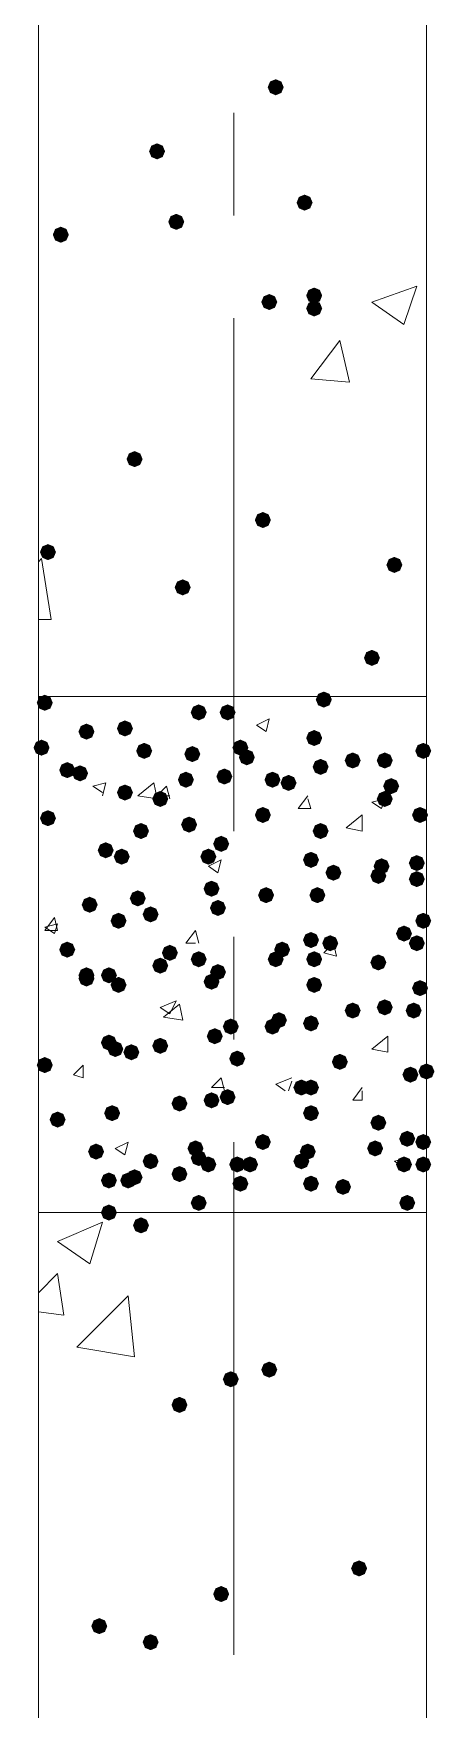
# Model space of a CAD drawing. Header units: millimetres. Extents: x 29 to 95071, y 20 to 67221.
# Drawn here: x 26098 to 26718, y 36589 to 39180 of the extents above; entities that cross this region are included whole.
import ezdxf

# ---------------------------------------------------------------- set-up
doc = ezdxf.new("R2010")
doc.units = ezdxf.units.MM

msp = doc.modelspace()

# ---------------------------------------------------------------- hatches: boundary and pattern name
h = msp.add_hatch(color=7)
h.dxf.hatch_style = 2
h.paths.add_polyline_path([(26472.3, 39084.7), (26463.5, 39088.4), (26459.9, 39097.1), (26463.5, 39105.9), (26472.3, 39109.5), (26481, 39105.9), (26484.6, 39097.1), (26481, 39088.4)])
h = msp.add_hatch(color=7)
h.dxf.hatch_style = 2
h.paths.add_polyline_path([(26288.9, 38985.6), (26280.1, 38989.3), (26276.5, 38998), (26280.1, 39006.8), (26288.9, 39010.4), (26297.6, 39006.8), (26301.3, 38998), (26297.6, 38989.3)])
h = msp.add_hatch(color=7)
h.dxf.hatch_style = 2
h.paths.add_polyline_path([(26516.9, 38906.3), (26508.1, 38910), (26504.5, 38918.7), (26508.1, 38927.5), (26516.9, 38931.1), (26525.6, 38927.5), (26529.3, 38918.7), (26525.6, 38910)])
h = msp.add_hatch(color=7)
h.dxf.hatch_style = 2
h.paths.add_polyline_path([(26318.6, 38876.6), (26309.8, 38880.2), (26306.2, 38889), (26309.8, 38897.7), (26318.6, 38901.4), (26327.4, 38897.7), (26331, 38889), (26327.4, 38880.2)])
h = msp.add_hatch(color=7)
h.dxf.hatch_style = 2
h.paths.add_polyline_path([(26140.2, 38856.7), (26131.4, 38860.4), (26127.8, 38869.1), (26131.4, 38877.9), (26140.2, 38881.5), (26148.9, 38877.9), (26152.6, 38869.1), (26148.9, 38860.4)])
h = msp.add_hatch(color=7)
h.dxf.hatch_style = 2
h.paths.add_polyline_path([(26462.3, 38752.7), (26453.6, 38756.3), (26449.9, 38765), (26453.6, 38773.8), (26462.3, 38777.4), (26471.1, 38773.8), (26474.7, 38765), (26471.1, 38756.3)])
h = msp.add_hatch(color=7)
h.dxf.hatch_style = 2
h.paths.add_polyline_path([(26531.7, 38762.6), (26523, 38766.2), (26519.3, 38775), (26523, 38783.7), (26531.7, 38787.4), (26540.5, 38783.7), (26544.1, 38775), (26540.5, 38766.2)])
h = msp.add_hatch(color=7)
h.dxf.hatch_style = 2
h.paths.add_polyline_path([(26531.7, 38742.7), (26523, 38746.4), (26519.3, 38755.1), (26523, 38763.9), (26531.7, 38767.5), (26540.5, 38763.9), (26544.1, 38755.1), (26540.5, 38746.4)])
h = msp.add_hatch(color=7)
h.dxf.hatch_style = 2
h.paths.add_polyline_path([(26254.2, 38509.8), (26245.4, 38513.4), (26241.8, 38522.2), (26245.4, 38530.9), (26254.2, 38534.6), (26262.9, 38530.9), (26266.6, 38522.2), (26262.9, 38513.4)])
h = msp.add_hatch(color=7)
h.dxf.hatch_style = 2
h.paths.add_polyline_path([(26452.4, 38415.6), (26443.7, 38419.3), (26440, 38428), (26443.7, 38436.8), (26452.4, 38440.4), (26461.2, 38436.8), (26464.8, 38428), (26461.2, 38419.3)])
h = msp.add_hatch(color=7)
h.dxf.hatch_style = 2
h.paths.add_polyline_path([(26120.3, 38366), (26111.6, 38369.7), (26107.9, 38378.4), (26111.6, 38387.2), (26120.3, 38390.8), (26129.1, 38387.2), (26132.7, 38378.4), (26129.1, 38369.7)])
h = msp.add_hatch(color=7)
h.dxf.hatch_style = 2
h.paths.add_polyline_path([(26655.6, 38346.2), (26646.9, 38349.9), (26643.3, 38358.6), (26646.9, 38367.4), (26655.6, 38371), (26664.4, 38367.4), (26668, 38358.6), (26664.4, 38349.9)])
h = msp.add_hatch(color=7)
h.dxf.hatch_style = 2
h.paths.add_polyline_path([(26328.5, 38311.5), (26319.8, 38315.2), (26316.1, 38323.9), (26319.8, 38332.7), (26328.5, 38336.3), (26337.3, 38332.7), (26340.9, 38323.9), (26337.3, 38315.2)])
h = msp.add_hatch(color=7)
h.dxf.hatch_style = 2
h.paths.add_polyline_path([(26620.9, 38202.5), (26612.2, 38206.1), (26608.6, 38214.9), (26612.2, 38223.6), (26620.9, 38227.3), (26629.7, 38223.6), (26633.3, 38214.9), (26629.7, 38206.1)])
h = msp.add_hatch(color=7)
h.dxf.hatch_style = 2
h.paths.add_polyline_path([(26115.4, 38133.1), (26106.6, 38136.7), (26103, 38145.5), (26106.6, 38154.2), (26115.4, 38157.9), (26124.1, 38154.2), (26127.8, 38145.5), (26124.1, 38136.7)])
h = msp.add_hatch(color=7)
h.dxf.hatch_style = 2
h.paths.add_polyline_path([(26353.3, 38118.2), (26344.5, 38121.9), (26340.9, 38130.6), (26344.5, 38139.4), (26353.3, 38143), (26362, 38139.4), (26365.7, 38130.6), (26362, 38121.9)])
h = msp.add_hatch(color=7)
h.dxf.hatch_style = 2
h.paths.add_polyline_path([(26397.9, 38118.2), (26389.2, 38121.9), (26385.5, 38130.6), (26389.2, 38139.4), (26397.9, 38143), (26406.7, 38139.4), (26410.3, 38130.6), (26406.7, 38121.9)])
h = msp.add_hatch(color=7)
h.dxf.hatch_style = 2
h.paths.add_polyline_path([(26546.6, 38138), (26537.8, 38141.7), (26534.2, 38150.4), (26537.8, 38159.2), (26546.6, 38162.8), (26555.4, 38159.2), (26559, 38150.4), (26555.4, 38141.7)])
h = msp.add_hatch(color=7)
h.dxf.hatch_style = 2
h.paths.add_polyline_path([(26239.3, 38093.4), (26230.5, 38097.1), (26226.9, 38105.8), (26230.5, 38114.6), (26239.3, 38118.2), (26248, 38114.6), (26251.7, 38105.8), (26248, 38097.1)])
h = msp.add_hatch(color=7)
h.dxf.hatch_style = 2
h.paths.add_polyline_path([(26110.4, 38063.7), (26101.7, 38067.3), (26098, 38076.1), (26101.7, 38084.8), (26110.4, 38088.5), (26119.2, 38084.8), (26122.8, 38076.1), (26119.2, 38067.3)])
h = msp.add_hatch(color=7)
h.dxf.hatch_style = 2
h.paths.add_polyline_path([(26179.8, 38088.5), (26171.1, 38092.1), (26167.4, 38100.9), (26171.1, 38109.6), (26179.8, 38113.3), (26188.6, 38109.6), (26192.2, 38100.9), (26188.6, 38092.1)])
h = msp.add_hatch(color=7)
h.dxf.hatch_style = 2
h.paths.add_polyline_path([(26417.7, 38063.7), (26409, 38067.3), (26405.3, 38076.1), (26409, 38084.8), (26417.7, 38088.5), (26426.5, 38084.8), (26430.1, 38076.1), (26426.5, 38067.3)])
h = msp.add_hatch(color=7)
h.dxf.hatch_style = 2
h.paths.add_polyline_path([(26531.7, 38078.6), (26523, 38082.2), (26519.3, 38091), (26523, 38099.7), (26531.7, 38103.4), (26540.5, 38099.7), (26544.1, 38091), (26540.5, 38082.2)])
h = msp.add_hatch(color=7)
h.dxf.hatch_style = 2
h.paths.add_polyline_path([(26269, 38058.7), (26260.3, 38062.4), (26256.6, 38071.1), (26260.3, 38079.9), (26269, 38083.5), (26277.8, 38079.9), (26281.4, 38071.1), (26277.8, 38062.4)])
h = msp.add_hatch(color=7)
h.dxf.hatch_style = 2
h.paths.add_polyline_path([(26343.4, 38053.8), (26334.6, 38057.4), (26331, 38066.2), (26334.6, 38074.9), (26343.4, 38078.6), (26352.1, 38074.9), (26355.8, 38066.2), (26352.1, 38057.4)])
h = msp.add_hatch(color=7)
h.dxf.hatch_style = 2
h.paths.add_polyline_path([(26427.6, 38048.8), (26418.9, 38052.5), (26415.3, 38061.2), (26418.9, 38070), (26427.6, 38073.6), (26436.4, 38070), (26440, 38061.2), (26436.4, 38052.5)])
h = msp.add_hatch(color=7)
h.dxf.hatch_style = 2
h.paths.add_polyline_path([(26591.2, 38043.9), (26582.5, 38047.5), (26578.8, 38056.3), (26582.5, 38065), (26591.2, 38068.7), (26600, 38065), (26603.6, 38056.3), (26600, 38047.5)])
h = msp.add_hatch(color=7)
h.dxf.hatch_style = 2
h.paths.add_polyline_path([(26640.8, 38043.9), (26632, 38047.5), (26628.4, 38056.3), (26632, 38065), (26640.8, 38068.7), (26649.5, 38065), (26653.2, 38056.3), (26649.5, 38047.5)])
h = msp.add_hatch(color=7)
h.dxf.hatch_style = 2
h.paths.add_polyline_path([(26700.3, 38058.7), (26691.5, 38062.4), (26687.9, 38071.1), (26691.5, 38079.9), (26700.3, 38083.5), (26709, 38079.9), (26712.6, 38071.1), (26709, 38062.4)])
h = msp.add_hatch(color=7)
h.dxf.hatch_style = 2
h.paths.add_polyline_path([(26150.1, 38029), (26141.3, 38032.6), (26137.7, 38041.4), (26141.3, 38050.1), (26150.1, 38053.8), (26158.8, 38050.1), (26162.5, 38041.4), (26158.8, 38032.6)])
h = msp.add_hatch(color=7)
h.dxf.hatch_style = 2
h.paths.add_polyline_path([(26169.9, 38024), (26161.2, 38027.7), (26157.5, 38036.4), (26161.2, 38045.2), (26169.9, 38048.8), (26178.7, 38045.2), (26182.3, 38036.4), (26178.7, 38027.7)])
h = msp.add_hatch(color=7)
h.dxf.hatch_style = 2
h.paths.add_polyline_path([(26333.5, 38014.1), (26324.7, 38017.8), (26321.1, 38026.5), (26324.7, 38035.3), (26333.5, 38038.9), (26342.2, 38035.3), (26345.9, 38026.5), (26342.2, 38017.8)])
h = msp.add_hatch(color=7)
h.dxf.hatch_style = 2
h.paths.add_polyline_path([(26392.9, 38019.1), (26384.2, 38022.7), (26380.6, 38031.5), (26384.2, 38040.2), (26392.9, 38043.9), (26401.7, 38040.2), (26405.3, 38031.5), (26401.7, 38022.7)])
h = msp.add_hatch(color=7)
h.dxf.hatch_style = 2
h.paths.add_polyline_path([(26467.3, 38014.1), (26458.5, 38017.8), (26454.9, 38026.5), (26458.5, 38035.3), (26467.3, 38038.9), (26476, 38035.3), (26479.7, 38026.5), (26476, 38017.8)])
h = msp.add_hatch(color=7)
h.dxf.hatch_style = 2
h.paths.add_polyline_path([(26541.6, 38034), (26532.9, 38037.6), (26529.3, 38046.4), (26532.9, 38055.1), (26541.6, 38058.7), (26550.4, 38055.1), (26554, 38046.4), (26550.4, 38037.6)])
h = msp.add_hatch(color=7)
h.dxf.hatch_style = 2
h.paths.add_polyline_path([(26239.3, 37994.3), (26230.5, 37997.9), (26226.9, 38006.7), (26230.5, 38015.5), (26239.3, 38019.1), (26248, 38015.5), (26251.7, 38006.7), (26248, 37997.9)])
h = msp.add_hatch(color=7)
h.dxf.hatch_style = 2
h.paths.add_polyline_path([(26492.1, 38009.2), (26483.3, 38012.8), (26479.7, 38021.6), (26483.3, 38030.3), (26492.1, 38034), (26500.8, 38030.3), (26504.5, 38021.6), (26500.8, 38012.8)])
h = msp.add_hatch(color=7)
h.dxf.hatch_style = 2
h.paths.add_polyline_path([(26650.7, 38004.2), (26641.9, 38007.9), (26638.3, 38016.6), (26641.9, 38025.4), (26650.7, 38029), (26659.4, 38025.4), (26663.1, 38016.6), (26659.4, 38007.9)])
h = msp.add_hatch(color=7)
h.dxf.hatch_style = 2
h.paths.add_polyline_path([(26293.8, 37984.4), (26285.1, 37988), (26281.4, 37996.8), (26285.1, 38005.5), (26293.8, 38009.2), (26302.6, 38005.5), (26306.2, 37996.8), (26302.6, 37988)])
h = msp.add_hatch(color=7)
h.dxf.hatch_style = 2
h.paths.add_polyline_path([(26640.8, 37984.4), (26632, 37988), (26628.4, 37996.8), (26632, 38005.5), (26640.8, 38009.2), (26649.5, 38005.5), (26653.2, 37996.8), (26649.5, 37988)])
h = msp.add_hatch(color=7)
h.dxf.hatch_style = 2
h.paths.add_polyline_path([(26120.3, 37954.7), (26111.6, 37958.3), (26107.9, 37967), (26111.6, 37975.8), (26120.3, 37979.4), (26129.1, 37975.8), (26132.7, 37967), (26129.1, 37958.3)])
h = msp.add_hatch(color=7)
h.dxf.hatch_style = 2
h.paths.add_polyline_path([(26264.1, 37934.8), (26255.3, 37938.5), (26251.7, 37947.2), (26255.3, 37956), (26264.1, 37959.6), (26272.8, 37956), (26276.5, 37947.2), (26272.8, 37938.5)])
h = msp.add_hatch(color=7)
h.dxf.hatch_style = 2
h.paths.add_polyline_path([(26338.4, 37944.7), (26329.7, 37948.4), (26326, 37957.1), (26329.7, 37965.9), (26338.4, 37969.5), (26347.2, 37965.9), (26350.8, 37957.1), (26347.2, 37948.4)])
h = msp.add_hatch(color=7)
h.dxf.hatch_style = 2
h.paths.add_polyline_path([(26452.4, 37959.6), (26443.7, 37963.3), (26440, 37972), (26443.7, 37980.8), (26452.4, 37984.4), (26461.2, 37980.8), (26464.8, 37972), (26461.2, 37963.3)])
h = msp.add_hatch(color=7)
h.dxf.hatch_style = 2
h.paths.add_polyline_path([(26541.6, 37934.8), (26532.9, 37938.5), (26529.3, 37947.2), (26532.9, 37956), (26541.6, 37959.6), (26550.4, 37956), (26554, 37947.2), (26550.4, 37938.5)])
h = msp.add_hatch(color=7)
h.dxf.hatch_style = 2
h.paths.add_polyline_path([(26695.3, 37959.6), (26686.5, 37963.3), (26682.9, 37972), (26686.5, 37980.8), (26695.3, 37984.4), (26704, 37980.8), (26707.7, 37972), (26704, 37963.3)])
h = msp.add_hatch(color=7)
h.dxf.hatch_style = 2
h.paths.add_polyline_path([(26388, 37915), (26379.2, 37918.6), (26375.6, 37927.4), (26379.2, 37936.1), (26388, 37939.8), (26396.7, 37936.1), (26400.4, 37927.4), (26396.7, 37918.6)])
h = msp.add_hatch(color=7)
h.dxf.hatch_style = 2
h.paths.add_polyline_path([(26209.6, 37905.1), (26200.8, 37908.7), (26197.2, 37917.5), (26200.8, 37926.2), (26209.6, 37929.9), (26218.3, 37926.2), (26221.9, 37917.5), (26218.3, 37908.7)])
h = msp.add_hatch(color=7)
h.dxf.hatch_style = 2
h.paths.add_polyline_path([(26234.3, 37895.2), (26225.6, 37898.8), (26221.9, 37907.6), (26225.6, 37916.3), (26234.3, 37920), (26243.1, 37916.3), (26246.7, 37907.6), (26243.1, 37898.8)])
h = msp.add_hatch(color=7)
h.dxf.hatch_style = 2
h.paths.add_polyline_path([(26368.2, 37895.2), (26359.4, 37898.8), (26355.8, 37907.6), (26359.4, 37916.3), (26368.2, 37920), (26376.9, 37916.3), (26380.6, 37907.6), (26376.9, 37898.8)])
h = msp.add_hatch(color=7)
h.dxf.hatch_style = 2
h.paths.add_polyline_path([(26526.8, 37890.2), (26518, 37893.9), (26514.4, 37902.6), (26518, 37911.4), (26526.8, 37915), (26535.5, 37911.4), (26539.2, 37902.6), (26535.5, 37893.9)])
h = msp.add_hatch(color=7)
h.dxf.hatch_style = 2
h.paths.add_polyline_path([(26690.3, 37885.3), (26681.6, 37888.9), (26677.9, 37897.7), (26681.6, 37906.4), (26690.3, 37910), (26699.1, 37906.4), (26702.7, 37897.7), (26699.1, 37888.9)])
h = msp.add_hatch(color=7)
h.dxf.hatch_style = 2
h.paths.add_polyline_path([(26561.5, 37870.4), (26552.7, 37874), (26549.1, 37882.8), (26552.7, 37891.5), (26561.5, 37895.2), (26570.2, 37891.5), (26573.9, 37882.8), (26570.2, 37874)])
h = msp.add_hatch(color=7)
h.dxf.hatch_style = 2
h.paths.add_polyline_path([(26630.9, 37865.4), (26622.1, 37869.1), (26618.5, 37877.8), (26622.1, 37886.6), (26630.9, 37890.2), (26639.6, 37886.6), (26643.3, 37877.8), (26639.6, 37869.1)])
h = msp.add_hatch(color=7)
h.dxf.hatch_style = 2
h.paths.add_polyline_path([(26635.8, 37880.3), (26627.1, 37883.9), (26623.4, 37892.7), (26627.1, 37901.4), (26635.8, 37905.1), (26644.6, 37901.4), (26648.2, 37892.7), (26644.6, 37883.9)])
h = msp.add_hatch(color=7)
h.dxf.hatch_style = 2
h.paths.add_polyline_path([(26690.3, 37860.5), (26681.6, 37864.1), (26677.9, 37872.9), (26681.6, 37881.6), (26690.3, 37885.3), (26699.1, 37881.6), (26702.7, 37872.9), (26699.1, 37864.1)])
h = msp.add_hatch(color=7)
h.dxf.hatch_style = 2
h.paths.add_polyline_path([(26259.1, 37830.7), (26250.4, 37834.4), (26246.7, 37843.1), (26250.4, 37851.9), (26259.1, 37855.5), (26267.9, 37851.9), (26271.5, 37843.1), (26267.9, 37834.4)])
h = msp.add_hatch(color=7)
h.dxf.hatch_style = 2
h.paths.add_polyline_path([(26373.1, 37845.6), (26364.4, 37849.3), (26360.7, 37858), (26364.4, 37866.8), (26373.1, 37870.4), (26381.9, 37866.8), (26385.5, 37858), (26381.9, 37849.3)])
h = msp.add_hatch(color=7)
h.dxf.hatch_style = 2
h.paths.add_polyline_path([(26457.4, 37835.7), (26448.6, 37839.3), (26445, 37848.1), (26448.6, 37856.8), (26457.4, 37860.5), (26466.1, 37856.8), (26469.8, 37848.1), (26466.1, 37839.3)])
h = msp.add_hatch(color=7)
h.dxf.hatch_style = 2
h.paths.add_polyline_path([(26536.7, 37835.7), (26527.9, 37839.3), (26524.3, 37848.1), (26527.9, 37856.8), (26536.7, 37860.5), (26545.4, 37856.8), (26549.1, 37848.1), (26545.4, 37839.3)])
h = msp.add_hatch(color=7)
h.dxf.hatch_style = 2
h.paths.add_polyline_path([(26184.8, 37820.8), (26176, 37824.5), (26172.4, 37833.2), (26176, 37842), (26184.8, 37845.6), (26193.5, 37842), (26197.2, 37833.2), (26193.5, 37824.5)])
h = msp.add_hatch(color=7)
h.dxf.hatch_style = 2
h.paths.add_polyline_path([(26278.9, 37806), (26270.2, 37809.6), (26266.6, 37818.4), (26270.2, 37827.1), (26278.9, 37830.7), (26287.7, 37827.1), (26291.3, 37818.4), (26287.7, 37809.6)])
h = msp.add_hatch(color=7)
h.dxf.hatch_style = 2
h.paths.add_polyline_path([(26383, 37815.9), (26374.3, 37819.5), (26370.6, 37828.3), (26374.3, 37837), (26383, 37840.7), (26391.8, 37837), (26395.4, 37828.3), (26391.8, 37819.5)])
h = msp.add_hatch(color=7)
h.dxf.hatch_style = 2
h.paths.add_polyline_path([(26229.4, 37796), (26220.6, 37799.7), (26217, 37808.4), (26220.6, 37817.2), (26229.4, 37820.8), (26238.1, 37817.2), (26241.8, 37808.4), (26238.1, 37799.7)])
h = msp.add_hatch(color=7)
h.dxf.hatch_style = 2
h.paths.add_polyline_path([(26700.3, 37796), (26691.5, 37799.7), (26687.9, 37808.4), (26691.5, 37817.2), (26700.3, 37820.8), (26709, 37817.2), (26712.6, 37808.4), (26709, 37799.7)])
h = msp.add_hatch(color=7)
h.dxf.hatch_style = 2
h.paths.add_polyline_path([(26526.8, 37766.3), (26518, 37769.9), (26514.4, 37778.7), (26518, 37787.4), (26526.8, 37791.1), (26535.5, 37787.4), (26539.2, 37778.7), (26535.5, 37769.9)])
h = msp.add_hatch(color=7)
h.dxf.hatch_style = 2
h.paths.add_polyline_path([(26556.5, 37761.4), (26547.8, 37765), (26544.1, 37773.7), (26547.8, 37782.5), (26556.5, 37786.1), (26565.3, 37782.5), (26568.9, 37773.7), (26565.3, 37765)])
h = msp.add_hatch(color=7)
h.dxf.hatch_style = 2
h.paths.add_polyline_path([(26670.5, 37776.2), (26661.8, 37779.9), (26658.1, 37788.6), (26661.8, 37797.4), (26670.5, 37801), (26679.3, 37797.4), (26682.9, 37788.6), (26679.3, 37779.9)])
h = msp.add_hatch(color=7)
h.dxf.hatch_style = 2
h.paths.add_polyline_path([(26690.3, 37761.4), (26681.6, 37765), (26677.9, 37773.7), (26681.6, 37782.5), (26690.3, 37786.1), (26699.1, 37782.5), (26702.7, 37773.7), (26699.1, 37765)])
h = msp.add_hatch(color=7)
h.dxf.hatch_style = 2
h.paths.add_polyline_path([(26150.1, 37751.4), (26141.3, 37755.1), (26137.7, 37763.8), (26141.3, 37772.6), (26150.1, 37776.2), (26158.8, 37772.6), (26162.5, 37763.8), (26158.8, 37755.1)])
h = msp.add_hatch(color=7)
h.dxf.hatch_style = 2
h.paths.add_polyline_path([(26293.8, 37726.7), (26285.1, 37730.3), (26281.4, 37739), (26285.1, 37747.8), (26293.8, 37751.4), (26302.6, 37747.8), (26306.2, 37739), (26302.6, 37730.3)])
h = msp.add_hatch(color=7)
h.dxf.hatch_style = 2
h.paths.add_polyline_path([(26308.7, 37746.5), (26299.9, 37750.1), (26296.3, 37758.9), (26299.9, 37767.6), (26308.7, 37771.3), (26317.4, 37767.6), (26321.1, 37758.9), (26317.4, 37750.1)])
h = msp.add_hatch(color=7)
h.dxf.hatch_style = 2
h.paths.add_polyline_path([(26353.3, 37736.6), (26344.5, 37740.2), (26340.9, 37749), (26344.5, 37757.7), (26353.3, 37761.4), (26362, 37757.7), (26365.7, 37749), (26362, 37740.2)])
h = msp.add_hatch(color=7)
h.dxf.hatch_style = 2
h.paths.add_polyline_path([(26472.3, 37736.6), (26463.5, 37740.2), (26459.9, 37749), (26463.5, 37757.7), (26472.3, 37761.4), (26481, 37757.7), (26484.6, 37749), (26481, 37740.2)])
h = msp.add_hatch(color=7)
h.dxf.hatch_style = 2
h.paths.add_polyline_path([(26482.2, 37751.4), (26473.4, 37755.1), (26469.8, 37763.8), (26473.4, 37772.6), (26482.2, 37776.2), (26490.9, 37772.6), (26494.6, 37763.8), (26490.9, 37755.1)])
h = msp.add_hatch(color=7)
h.dxf.hatch_style = 2
h.paths.add_polyline_path([(26531.7, 37736.6), (26523, 37740.2), (26519.3, 37749), (26523, 37757.7), (26531.7, 37761.4), (26540.5, 37757.7), (26544.1, 37749), (26540.5, 37740.2)])
h = msp.add_hatch(color=7)
h.dxf.hatch_style = 2
h.paths.add_polyline_path([(26630.9, 37731.6), (26622.1, 37735.3), (26618.5, 37744), (26622.1, 37752.8), (26630.9, 37756.4), (26639.6, 37752.8), (26643.3, 37744), (26639.6, 37735.3)])
h = msp.add_hatch(color=7)
h.dxf.hatch_style = 2
h.paths.add_polyline_path([(26179.8, 37711.8), (26171.1, 37715.4), (26167.4, 37724.2), (26171.1, 37732.9), (26179.8, 37736.6), (26188.6, 37732.9), (26192.2, 37724.2), (26188.6, 37715.4)])
h = msp.add_hatch(color=7)
h.dxf.hatch_style = 2
h.paths.add_polyline_path([(26179.8, 37706.8), (26171.1, 37710.5), (26167.4, 37719.2), (26171.1, 37728), (26179.8, 37731.6), (26188.6, 37728), (26192.2, 37719.2), (26188.6, 37710.5)])
h = msp.add_hatch(color=7)
h.dxf.hatch_style = 2
h.paths.add_polyline_path([(26214.5, 37711.8), (26205.8, 37715.4), (26202.1, 37724.2), (26205.8, 37732.9), (26214.5, 37736.6), (26223.3, 37732.9), (26226.9, 37724.2), (26223.3, 37715.4)])
h = msp.add_hatch(color=7)
h.dxf.hatch_style = 2
h.paths.add_polyline_path([(26373.1, 37701.9), (26364.4, 37705.5), (26360.7, 37714.3), (26364.4, 37723), (26373.1, 37726.7), (26381.9, 37723), (26385.5, 37714.3), (26381.9, 37705.5)])
h = msp.add_hatch(color=7)
h.dxf.hatch_style = 2
h.paths.add_polyline_path([(26383, 37716.7), (26374.3, 37720.4), (26370.6, 37729.1), (26374.3, 37737.9), (26383, 37741.5), (26391.8, 37737.9), (26395.4, 37729.1), (26391.8, 37720.4)])
h = msp.add_hatch(color=7)
h.dxf.hatch_style = 2
h.paths.add_polyline_path([(26229.4, 37696.9), (26220.6, 37700.6), (26217, 37709.3), (26220.6, 37718.1), (26229.4, 37721.7), (26238.1, 37718.1), (26241.8, 37709.3), (26238.1, 37700.6)])
h = msp.add_hatch(color=7)
h.dxf.hatch_style = 2
h.paths.add_polyline_path([(26531.7, 37696.9), (26523, 37700.6), (26519.3, 37709.3), (26523, 37718.1), (26531.7, 37721.7), (26540.5, 37718.1), (26544.1, 37709.3), (26540.5, 37700.6)])
h = msp.add_hatch(color=7)
h.dxf.hatch_style = 2
h.paths.add_polyline_path([(26695.3, 37692), (26686.5, 37695.6), (26682.9, 37704.3), (26686.5, 37713.1), (26695.3, 37716.7), (26704, 37713.1), (26707.7, 37704.3), (26704, 37695.6)])
h = msp.add_hatch(color=7)
h.dxf.hatch_style = 2
h.paths.add_polyline_path([(26591.2, 37657.3), (26582.5, 37660.9), (26578.8, 37669.7), (26582.5, 37678.4), (26591.2, 37682), (26600, 37678.4), (26603.6, 37669.7), (26600, 37660.9)])
h = msp.add_hatch(color=7)
h.dxf.hatch_style = 2
h.paths.add_polyline_path([(26640.8, 37662.2), (26632, 37665.9), (26628.4, 37674.6), (26632, 37683.4), (26640.8, 37687), (26649.5, 37683.4), (26653.2, 37674.6), (26649.5, 37665.9)])
h = msp.add_hatch(color=7)
h.dxf.hatch_style = 2
h.paths.add_polyline_path([(26685.4, 37657.3), (26676.6, 37660.9), (26673, 37669.7), (26676.6, 37678.4), (26685.4, 37682), (26694.1, 37678.4), (26697.8, 37669.7), (26694.1, 37660.9)])
h = msp.add_hatch(color=7)
h.dxf.hatch_style = 2
h.paths.add_polyline_path([(26402.9, 37632.5), (26394.1, 37636.1), (26390.5, 37644.9), (26394.1, 37653.6), (26402.9, 37657.3), (26411.6, 37653.6), (26415.3, 37644.9), (26411.6, 37636.1)])
h = msp.add_hatch(color=7)
h.dxf.hatch_style = 2
h.paths.add_polyline_path([(26467.3, 37632.5), (26458.5, 37636.1), (26454.9, 37644.9), (26458.5, 37653.6), (26467.3, 37657.3), (26476, 37653.6), (26479.7, 37644.9), (26476, 37636.1)])
h = msp.add_hatch(color=7)
h.dxf.hatch_style = 2
h.paths.add_polyline_path([(26477.2, 37642.4), (26468.5, 37646), (26464.8, 37654.8), (26468.5, 37663.5), (26477.2, 37667.2), (26486, 37663.5), (26489.6, 37654.8), (26486, 37646)])
h = msp.add_hatch(color=7)
h.dxf.hatch_style = 2
h.paths.add_polyline_path([(26526.8, 37637.4), (26518, 37641.1), (26514.4, 37649.8), (26518, 37658.6), (26526.8, 37662.2), (26535.5, 37658.6), (26539.2, 37649.8), (26535.5, 37641.1)])
h = msp.add_hatch(color=7)
h.dxf.hatch_style = 2
h.paths.add_polyline_path([(26214.5, 37607.7), (26205.8, 37611.3), (26202.1, 37620.1), (26205.8, 37628.8), (26214.5, 37632.5), (26223.3, 37628.8), (26226.9, 37620.1), (26223.3, 37611.3)])
h = msp.add_hatch(color=7)
h.dxf.hatch_style = 2
h.paths.add_polyline_path([(26224.4, 37597.8), (26215.7, 37601.4), (26212, 37610.2), (26215.7, 37618.9), (26224.4, 37622.6), (26233.2, 37618.9), (26236.8, 37610.2), (26233.2, 37601.4)])
h = msp.add_hatch(color=7)
h.dxf.hatch_style = 2
h.paths.add_polyline_path([(26293.8, 37602.7), (26285.1, 37606.4), (26281.4, 37615.1), (26285.1, 37623.9), (26293.8, 37627.5), (26302.6, 37623.9), (26306.2, 37615.1), (26302.6, 37606.4)])
h = msp.add_hatch(color=7)
h.dxf.hatch_style = 2
h.paths.add_polyline_path([(26378.1, 37617.6), (26369.3, 37621.3), (26365.7, 37630), (26369.3, 37638.8), (26378.1, 37642.4), (26386.8, 37638.8), (26390.5, 37630), (26386.8, 37621.3)])
h = msp.add_hatch(color=7)
h.dxf.hatch_style = 2
h.paths.add_polyline_path([(26115.4, 37573), (26106.6, 37576.6), (26103, 37585.4), (26106.6, 37594.1), (26115.4, 37597.8), (26124.1, 37594.1), (26127.8, 37585.4), (26124.1, 37576.6)])
h = msp.add_hatch(color=7)
h.dxf.hatch_style = 2
h.paths.add_polyline_path([(26249.2, 37592.8), (26240.5, 37596.5), (26236.8, 37605.2), (26240.5, 37614), (26249.2, 37617.6), (26258, 37614), (26261.6, 37605.2), (26258, 37596.5)])
h = msp.add_hatch(color=7)
h.dxf.hatch_style = 2
h.paths.add_polyline_path([(26412.8, 37582.9), (26404, 37586.6), (26400.4, 37595.3), (26404, 37604.1), (26412.8, 37607.7), (26421.5, 37604.1), (26425.2, 37595.3), (26421.5, 37586.6)])
h = msp.add_hatch(color=7)
h.dxf.hatch_style = 2
h.paths.add_polyline_path([(26571.4, 37578), (26562.6, 37581.6), (26559, 37590.3), (26562.6, 37599.1), (26571.4, 37602.7), (26580.1, 37599.1), (26583.8, 37590.3), (26580.1, 37581.6)])
h = msp.add_hatch(color=7)
h.dxf.hatch_style = 2
h.paths.add_polyline_path([(26680.4, 37558.1), (26671.7, 37561.8), (26668, 37570.5), (26671.7, 37579.3), (26680.4, 37582.9), (26689.2, 37579.3), (26692.8, 37570.5), (26689.2, 37561.8)])
h = msp.add_hatch(color=7)
h.dxf.hatch_style = 2
h.paths.add_polyline_path([(26705.2, 37563.1), (26696.5, 37566.7), (26692.8, 37575.5), (26696.5, 37584.2), (26705.2, 37587.9), (26714, 37584.2), (26717.6, 37575.5), (26714, 37566.7)])
h = msp.add_hatch(color=7)
h.dxf.hatch_style = 2
h.paths.add_polyline_path([(26397.9, 37523.4), (26389.2, 37527.1), (26385.5, 37535.8), (26389.2, 37544.6), (26397.9, 37548.2), (26406.7, 37544.6), (26410.3, 37535.8), (26406.7, 37527.1)])
h = msp.add_hatch(color=7)
h.dxf.hatch_style = 2
h.paths.add_polyline_path([(26511.9, 37538.3), (26503.2, 37541.9), (26499.5, 37550.7), (26503.2, 37559.4), (26511.9, 37563.1), (26520.7, 37559.4), (26524.3, 37550.7), (26520.7, 37541.9)])
h = msp.add_hatch(color=7)
h.dxf.hatch_style = 2
h.paths.add_polyline_path([(26526.8, 37538.3), (26518, 37541.9), (26514.4, 37550.7), (26518, 37559.4), (26526.8, 37563.1), (26535.5, 37559.4), (26539.2, 37550.7), (26535.5, 37541.9)])
h = msp.add_hatch(color=7)
h.dxf.hatch_style = 2
h.paths.add_polyline_path([(26219.5, 37498.7), (26210.7, 37502.3), (26207.1, 37511), (26210.7, 37519.8), (26219.5, 37523.4), (26228.2, 37519.8), (26231.9, 37511), (26228.2, 37502.3)])
h = msp.add_hatch(color=7)
h.dxf.hatch_style = 2
h.paths.add_polyline_path([(26323.6, 37513.5), (26314.8, 37517.2), (26311.2, 37525.9), (26314.8, 37534.7), (26323.6, 37538.3), (26332.3, 37534.7), (26335.9, 37525.9), (26332.3, 37517.2)])
h = msp.add_hatch(color=7)
h.dxf.hatch_style = 2
h.paths.add_polyline_path([(26373.1, 37518.5), (26364.4, 37522.1), (26360.7, 37530.9), (26364.4, 37539.6), (26373.1, 37543.3), (26381.9, 37539.6), (26385.5, 37530.9), (26381.9, 37522.1)])
h = msp.add_hatch(color=7)
h.dxf.hatch_style = 2
h.paths.add_polyline_path([(26526.8, 37498.7), (26518, 37502.3), (26514.4, 37511), (26518, 37519.8), (26526.8, 37523.4), (26535.5, 37519.8), (26539.2, 37511), (26535.5, 37502.3)])
h = msp.add_hatch(color=7)
h.dxf.hatch_style = 2
h.paths.add_polyline_path([(26135.2, 37488.7), (26126.5, 37492.4), (26122.8, 37501.1), (26126.5, 37509.9), (26135.2, 37513.5), (26144, 37509.9), (26147.6, 37501.1), (26144, 37492.4)])
h = msp.add_hatch(color=7)
h.dxf.hatch_style = 2
h.paths.add_polyline_path([(26630.9, 37483.8), (26622.1, 37487.4), (26618.5, 37496.2), (26622.1, 37504.9), (26630.9, 37508.6), (26639.6, 37504.9), (26643.3, 37496.2), (26639.6, 37487.4)])
h = msp.add_hatch(color=7)
h.dxf.hatch_style = 2
h.paths.add_polyline_path([(26348.3, 37444.1), (26339.6, 37447.8), (26335.9, 37456.5), (26339.6, 37465.3), (26348.3, 37468.9), (26357.1, 37465.3), (26360.7, 37456.5), (26357.1, 37447.8)])
h = msp.add_hatch(color=7)
h.dxf.hatch_style = 2
h.paths.add_polyline_path([(26452.4, 37454), (26443.7, 37457.7), (26440, 37466.4), (26443.7, 37475.2), (26452.4, 37478.8), (26461.2, 37475.2), (26464.8, 37466.4), (26461.2, 37457.7)])
h = msp.add_hatch(color=7)
h.dxf.hatch_style = 2
h.paths.add_polyline_path([(26625.9, 37444.1), (26617.2, 37447.8), (26613.5, 37456.5), (26617.2, 37465.3), (26625.9, 37468.9), (26634.7, 37465.3), (26638.3, 37456.5), (26634.7, 37447.8)])
h = msp.add_hatch(color=7)
h.dxf.hatch_style = 2
h.paths.add_polyline_path([(26675.5, 37459), (26666.7, 37462.6), (26663.1, 37471.4), (26666.7, 37480.1), (26675.5, 37483.8), (26684.2, 37480.1), (26687.9, 37471.4), (26684.2, 37462.6)])
h = msp.add_hatch(color=7)
h.dxf.hatch_style = 2
h.paths.add_polyline_path([(26700.3, 37454), (26691.5, 37457.7), (26687.9, 37466.4), (26691.5, 37475.2), (26700.3, 37478.8), (26709, 37475.2), (26712.6, 37466.4), (26709, 37457.7)])
h = msp.add_hatch(color=7)
h.dxf.hatch_style = 2
h.paths.add_polyline_path([(26194.7, 37439.2), (26185.9, 37442.8), (26182.3, 37451.6), (26185.9, 37460.3), (26194.7, 37464), (26203.4, 37460.3), (26207.1, 37451.6), (26203.4, 37442.8)])
h = msp.add_hatch(color=7)
h.dxf.hatch_style = 2
h.paths.add_polyline_path([(26278.9, 37424.3), (26270.2, 37427.9), (26266.6, 37436.7), (26270.2, 37445.4), (26278.9, 37449.1), (26287.7, 37445.4), (26291.3, 37436.7), (26287.7, 37427.9)])
h = msp.add_hatch(color=7)
h.dxf.hatch_style = 2
h.paths.add_polyline_path([(26353.3, 37429.3), (26344.5, 37432.9), (26340.9, 37441.7), (26344.5, 37450.4), (26353.3, 37454), (26362, 37450.4), (26365.7, 37441.7), (26362, 37432.9)])
h = msp.add_hatch(color=7)
h.dxf.hatch_style = 2
h.paths.add_polyline_path([(26368.2, 37419.3), (26359.4, 37423), (26355.8, 37431.7), (26359.4, 37440.5), (26368.2, 37444.1), (26376.9, 37440.5), (26380.6, 37431.7), (26376.9, 37423)])
h = msp.add_hatch(color=7)
h.dxf.hatch_style = 2
h.paths.add_polyline_path([(26412.8, 37419.3), (26404, 37423), (26400.4, 37431.7), (26404, 37440.5), (26412.8, 37444.1), (26421.5, 37440.5), (26425.2, 37431.7), (26421.5, 37423)])
h = msp.add_hatch(color=7)
h.dxf.hatch_style = 2
h.paths.add_polyline_path([(26432.6, 37419.3), (26423.8, 37423), (26420.2, 37431.7), (26423.8, 37440.5), (26432.6, 37444.1), (26441.4, 37440.5), (26445, 37431.7), (26441.4, 37423)])
h = msp.add_hatch(color=7)
h.dxf.hatch_style = 2
h.paths.add_polyline_path([(26511.9, 37424.3), (26503.2, 37427.9), (26499.5, 37436.7), (26503.2, 37445.4), (26511.9, 37449.1), (26520.7, 37445.4), (26524.3, 37436.7), (26520.7, 37427.9)])
h = msp.add_hatch(color=7)
h.dxf.hatch_style = 2
h.paths.add_polyline_path([(26521.8, 37439.2), (26513.1, 37442.8), (26509.4, 37451.6), (26513.1, 37460.3), (26521.8, 37464), (26530.6, 37460.3), (26534.2, 37451.6), (26530.6, 37442.8)])
h = msp.add_hatch(color=7)
h.dxf.hatch_style = 2
h.paths.add_polyline_path([(26670.5, 37419.3), (26661.8, 37423), (26658.1, 37431.7), (26661.8, 37440.5), (26670.5, 37444.1), (26679.3, 37440.5), (26682.9, 37431.7), (26679.3, 37423)])
h = msp.add_hatch(color=7)
h.dxf.hatch_style = 2
h.paths.add_polyline_path([(26700.3, 37419.3), (26691.5, 37423), (26687.9, 37431.7), (26691.5, 37440.5), (26700.3, 37444.1), (26709, 37440.5), (26712.6, 37431.7), (26709, 37423)])
h = msp.add_hatch(color=7)
h.dxf.hatch_style = 2
h.paths.add_polyline_path([(26214.5, 37394.6), (26205.8, 37398.2), (26202.1, 37407), (26205.8, 37415.7), (26214.5, 37419.3), (26223.3, 37415.7), (26226.9, 37407), (26223.3, 37398.2)])
h = msp.add_hatch(color=7)
h.dxf.hatch_style = 2
h.paths.add_polyline_path([(26244.3, 37394.6), (26235.5, 37398.2), (26231.9, 37407), (26235.5, 37415.7), (26244.3, 37419.3), (26253, 37415.7), (26256.6, 37407), (26253, 37398.2)])
h = msp.add_hatch(color=7)
h.dxf.hatch_style = 2
h.paths.add_polyline_path([(26254.2, 37399.5), (26245.4, 37403.2), (26241.8, 37411.9), (26245.4, 37420.7), (26254.2, 37424.3), (26262.9, 37420.7), (26266.6, 37411.9), (26262.9, 37403.2)])
h = msp.add_hatch(color=7)
h.dxf.hatch_style = 2
h.paths.add_polyline_path([(26323.6, 37404.5), (26314.8, 37408.1), (26311.2, 37416.9), (26314.8, 37425.6), (26323.6, 37429.3), (26332.3, 37425.6), (26335.9, 37416.9), (26332.3, 37408.1)])
h = msp.add_hatch(color=7)
h.dxf.hatch_style = 2
h.paths.add_polyline_path([(26417.7, 37389.6), (26409, 37393.2), (26405.3, 37402), (26409, 37410.8), (26417.7, 37414.4), (26426.5, 37410.8), (26430.1, 37402), (26426.5, 37393.2)])
h = msp.add_hatch(color=7)
h.dxf.hatch_style = 2
h.paths.add_polyline_path([(26526.8, 37389.6), (26518, 37393.2), (26514.4, 37402), (26518, 37410.8), (26526.8, 37414.4), (26535.5, 37410.8), (26539.2, 37402), (26535.5, 37393.2)])
h = msp.add_hatch(color=7)
h.dxf.hatch_style = 2
h.paths.add_polyline_path([(26576.3, 37384.7), (26567.6, 37388.3), (26563.9, 37397), (26567.6, 37405.8), (26576.3, 37409.4), (26585.1, 37405.8), (26588.7, 37397), (26585.1, 37388.3)])
h = msp.add_hatch(color=7)
h.dxf.hatch_style = 2
h.paths.add_polyline_path([(26214.5, 37345), (26205.8, 37348.6), (26202.1, 37357.4), (26205.8, 37366.1), (26214.5, 37369.8), (26223.3, 37366.1), (26226.9, 37357.4), (26223.3, 37348.6)])
h = msp.add_hatch(color=7)
h.dxf.hatch_style = 2
h.paths.add_polyline_path([(26353.3, 37359.9), (26344.5, 37363.5), (26340.9, 37372.3), (26344.5, 37381), (26353.3, 37384.7), (26362, 37381), (26365.7, 37372.3), (26362, 37363.5)])
h = msp.add_hatch(color=7)
h.dxf.hatch_style = 2
h.paths.add_polyline_path([(26675.5, 37359.9), (26666.7, 37363.5), (26663.1, 37372.3), (26666.7, 37381), (26675.5, 37384.7), (26684.2, 37381), (26687.9, 37372.3), (26684.2, 37363.5)])
h = msp.add_hatch(color=7)
h.dxf.hatch_style = 2
h.paths.add_polyline_path([(26264.1, 37325.2), (26255.3, 37328.8), (26251.7, 37337.6), (26255.3, 37346.3), (26264.1, 37350), (26272.8, 37346.3), (26276.5, 37337.6), (26272.8, 37328.8)])
h = msp.add_hatch(color=7)
h.dxf.hatch_style = 2
h.paths.add_polyline_path([(26402.9, 37087.3), (26394.1, 37090.9), (26390.5, 37099.7), (26394.1, 37108.4), (26402.9, 37112), (26411.6, 37108.4), (26415.3, 37099.7), (26411.6, 37090.9)])
h = msp.add_hatch(color=7)
h.dxf.hatch_style = 2
h.paths.add_polyline_path([(26462.3, 37102.1), (26453.6, 37105.8), (26449.9, 37114.5), (26453.6, 37123.3), (26462.3, 37126.9), (26471.1, 37123.3), (26474.7, 37114.5), (26471.1, 37105.8)])
h = msp.add_hatch(color=7)
h.dxf.hatch_style = 2
h.paths.add_polyline_path([(26323.6, 37047.6), (26314.8, 37051.2), (26311.2, 37060), (26314.8, 37068.8), (26323.6, 37072.4), (26332.3, 37068.8), (26335.9, 37060), (26332.3, 37051.2)])
h = msp.add_hatch(color=7)
h.dxf.hatch_style = 2
h.paths.add_polyline_path([(26601.1, 36794.8), (26592.4, 36798.5), (26588.7, 36807.2), (26592.4, 36816), (26601.1, 36819.6), (26609.9, 36816), (26613.5, 36807.2), (26609.9, 36798.5)])
h = msp.add_hatch(color=7)
h.dxf.hatch_style = 2
h.paths.add_polyline_path([(26388, 36755.2), (26379.2, 36758.8), (26375.6, 36767.6), (26379.2, 36776.3), (26388, 36780), (26396.7, 36776.3), (26400.4, 36767.6), (26396.7, 36758.8)])
h = msp.add_hatch(color=7)
h.dxf.hatch_style = 2
h.paths.add_polyline_path([(26199.6, 36705.6), (26190.9, 36709.2), (26187.3, 36718), (26190.9, 36726.7), (26199.6, 36730.4), (26208.4, 36726.7), (26212, 36718), (26208.4, 36709.2)])
h = msp.add_hatch(color=7)
h.dxf.hatch_style = 2
h.paths.add_polyline_path([(26278.9, 36680.8), (26270.2, 36684.5), (26266.6, 36693.2), (26270.2, 36702), (26278.9, 36705.6), (26287.7, 36702), (26291.3, 36693.2), (26287.7, 36684.5)])

# ---------------------------------------------------------------- linework, layer by layer
at = {"color": 7, "lineweight": 0}
for points in [[(26705.2, 26656.2), (26705.2, 47305.2)], [(26105.5, 32653.6), (26105.5, 42705.5)], [(26407.8, 38898.9), (26407.8, 39057.5)], [(26620.9, 38765), (26690.3, 38789.8)], [(26670.5, 38730.4), (26690.3, 38789.8)], [(26620.9, 38765), (26670.5, 38730.4)], [(26407.8, 37947.2), (26407.8, 38740.3)], [(26526.8, 38646.1), (26571.4, 38705.6)], [(26526.8, 38646.1), (26586.3, 38641.1), (26571.4, 38705.6)], [(26105.5, 38363.6), (26110.4, 38368.5), (26125.3, 38274.4)], [(26105.5, 38274.4), (26125.3, 38274.4)], [(26105.5, 38155.4), (26705.2, 38155.4)], [(26442.5, 38110.8), (26462.3, 38120.7)], [(26457.4, 38100.9), (26462.3, 38120.7)], [(26442.5, 38110.8), (26457.4, 38100.9)], [(26189.7, 38016.6), (26209.6, 38021.6)], [(26189.7, 38016.6), (26204.6, 38006.7)], [(26204.6, 38001.7), (26209.6, 38021.6)], [(26259.1, 38001.7), (26283.9, 38021.6)], [(26288.9, 37996.8), (26283.9, 38021.6)], [(26288.9, 38001.7), (26303.7, 38016.6)], [(26308.7, 37996.8), (26303.7, 38016.6)], [(26259.1, 38001.7), (26288.9, 37996.8)], [(26288.9, 38001.7), (26308.7, 38001.7)], [(26506.9, 37981.9), (26521.8, 38001.7)], [(26526.8, 37981.9), (26521.8, 37996.8)], [(26620.9, 37991.8), (26640.8, 37996.8)], [(26620.9, 37991.8), (26635.8, 37981.9)], [(26635.8, 37981.9), (26640.8, 37996.8)], [(26506.9, 37981.9), (26526.8, 37981.9)], [(26581.3, 37952.2), (26606.1, 37972)], [(26606.1, 37947.2), (26606.1, 37972)], [(26581.3, 37952.2), (26606.1, 37947.2)], [(26368.2, 37892.7), (26388, 37902.6)], [(26368.2, 37892.7), (26383, 37882.8)], [(26383, 37882.8), (26388, 37902.6)], [(26115.4, 37793.6), (26130.3, 37813.4)], [(26115.4, 37798.5), (26135.2, 37803.5)], [(26135.2, 37793.6), (26130.3, 37813.4)], [(26130.3, 37788.6), (26135.2, 37803.5)], [(26115.4, 37798.5), (26130.3, 37788.6)], [(26115.4, 37793.6), (26135.2, 37793.6)], [(26333.5, 37773.7), (26348.3, 37793.6)], [(26353.3, 37773.7), (26348.3, 37793.6)], [(26407.8, 37625), (26407.8, 37783.7)], [(26546.6, 37773.7), (26566.4, 37778.7)], [(26561.5, 37763.8), (26566.4, 37778.7)], [(26333.5, 37773.7), (26348.3, 37773.7)], [(26546.6, 37758.9), (26561.5, 37773.7)], [(26546.6, 37773.7), (26561.5, 37763.8)], [(26546.6, 37758.9), (26566.4, 37753.9)], [(26566.4, 37753.9), (26561.5, 37773.7)], [(26293.8, 37674.6), (26318.6, 37684.5)], [(26293.8, 37674.6), (26308.7, 37664.7)], [(26298.8, 37659.7), (26323.6, 37679.6)], [(26308.7, 37664.7), (26318.6, 37684.5)], [(26328.5, 37654.8), (26323.6, 37679.6)], [(26298.8, 37659.7), (26328.5, 37654.8)], [(26620.9, 37610.2), (26645.7, 37630)], [(26645.7, 37605.2), (26645.7, 37630)], [(26620.9, 37610.2), (26645.7, 37605.2)], [(26160, 37570.5), (26174.9, 37585.4)], [(26160, 37570.5), (26174.9, 37565.6)], [(26174.9, 37565.6), (26174.9, 37585.4)], [(26373.1, 37550.7), (26388, 37565.6)], [(26373.1, 37550.7), (26392.9, 37550.7)], [(26392.9, 37545.7), (26388, 37565.6)], [(26472.3, 37555.7), (26497, 37565.6)], [(26472.3, 37555.7), (26487.1, 37545.7)], [(26492.1, 37545.7), (26497, 37560.6)], [(26591.2, 37530.9), (26606.1, 37550.7)], [(26606.1, 37530.9), (26606.1, 37545.7)], [(26591.2, 37530.9), (26606.1, 37530.9)], [(26224.4, 37456.5), (26244.3, 37466.4)], [(26239.3, 37446.6), (26244.3, 37466.4)], [(26407.8, 36673.4), (26407.8, 37466.4)], [(26224.4, 37456.5), (26239.3, 37446.6)], [(26655.6, 37436.7), (26675.5, 37441.7)], [(26670.5, 37421.8), (26675.5, 37441.7)], [(26655.6, 37436.7), (26670.5, 37426.8)], [(26105.5, 37357.4), (26705.2, 37357.4)], [(26135.2, 37312.8), (26204.6, 37342.5)], [(26184.8, 37278.1), (26204.6, 37342.5)], [(26209.6, 37357.4), (26214.5, 37362.3)], [(26135.2, 37312.8), (26184.8, 37278.1)], [(26105.5, 37233.5), (26135.2, 37263.2)], [(26145.1, 37198.8), (26135.2, 37263.2)], [(26164.9, 37149.2), (26244.3, 37228.5)], [(26244.3, 37228.5), (26254.2, 37134.3), (26164.9, 37149.2)], [(26105.5, 37203.7), (26145.1, 37198.8)]]:
    msp.add_lwpolyline(points, dxfattribs=at)

doc.saveas('drawing.dxf')
